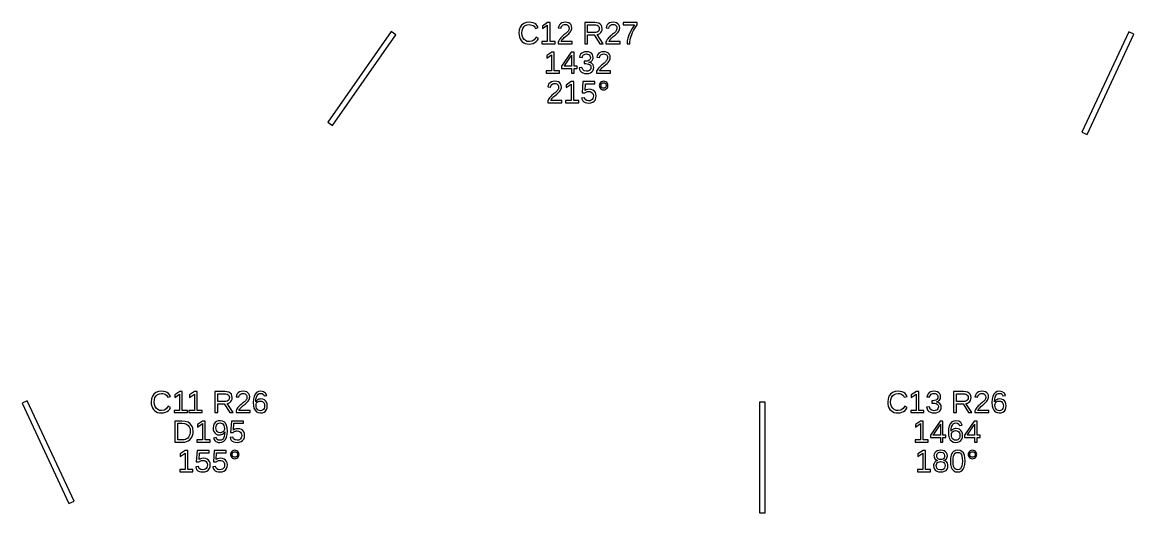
# Model space of a CAD drawing. Extents: x 194 to 2890, y 45 to 1503.
# Drawn here: x 1223.3 to 1524.7, y 1045 to 1178 of the extents above; entities that cross this region are included whole.
import ezdxf

# ---------------------------------------------------------------- set-up
doc = ezdxf.new("R2010")
doc.units = 0
doc.layers.get('0').update_dxf_attribs({"linetype": 'CONTINUOUS'})

msp = doc.modelspace()

# ---------------------------------------------------------------- linework, layer by layer
for points in [[(1324.61, 1174.57), (1323.39, 1175.43), (1306.18, 1150.86), (1307.41, 1150)], [(1361.31, 1172.09), (1361.81, 1172.22), (1362.26, 1172.44), (1362.66, 1172.73), (1362.99, 1173.11), (1363.26, 1173.56), (1362.62, 1173.88), (1362.15, 1173.22), (1361.55, 1172.82), (1360.81, 1172.69), (1360.23, 1172.76), (1359.73, 1172.97), (1359.32, 1173.33), (1359.01, 1173.8), (1358.83, 1174.37), (1358.77, 1175.02), (1358.83, 1175.68), (1359, 1176.24), (1359.3, 1176.7), (1359.7, 1177.04), (1360.19, 1177.25), (1360.78, 1177.32), (1361.16, 1177.29), (1361.51, 1177.2), (1361.83, 1177.05), (1362.09, 1176.85), (1362.31, 1176.59), (1362.47, 1176.29), (1363.2, 1176.53), (1362.97, 1176.96), (1362.67, 1177.31), (1362.3, 1177.59), (1361.86, 1177.79), (1361.35, 1177.91), (1360.77, 1177.95), (1359.96, 1177.86), (1359.28, 1177.6), (1358.72, 1177.17), (1358.31, 1176.59), (1358.06, 1175.87), (1357.98, 1175.02), (1358.02, 1174.44), (1358.13, 1173.91), (1358.31, 1173.44), (1358.56, 1173.03), (1358.89, 1172.68), (1359.27, 1172.41), (1359.72, 1172.21), (1360.22, 1172.09), (1360.77, 1172.05)], [(1367.8, 1172.75), (1366.41, 1172.75), (1366.41, 1177.86), (1365.73, 1177.86), (1364.37, 1176.93), (1364.37, 1176.24), (1365.67, 1177.16), (1365.67, 1172.75), (1364.21, 1172.75), (1364.21, 1172.13), (1367.8, 1172.13)], [(1372.42, 1172.75), (1369.43, 1172.75), (1369.53, 1172.95), (1369.66, 1173.14), (1369.83, 1173.35), (1370.04, 1173.56), (1370.29, 1173.79), (1370.58, 1174.04), (1371.08, 1174.46), (1371.47, 1174.8), (1371.73, 1175.06), (1371.91, 1175.28), (1372.06, 1175.5), (1372.18, 1175.72), (1372.27, 1175.94), (1372.32, 1176.16), (1372.33, 1176.38), (1372.28, 1176.84), (1372.13, 1177.23), (1371.87, 1177.54), (1371.51, 1177.77), (1371.07, 1177.9), (1370.54, 1177.95), (1370.04, 1177.9), (1369.61, 1177.77), (1369.24, 1177.54), (1368.96, 1177.24), (1368.76, 1176.88), (1368.66, 1176.45), (1369.41, 1176.38), (1369.47, 1176.66), (1369.59, 1176.9), (1369.76, 1177.09), (1369.98, 1177.23), (1370.24, 1177.32), (1370.54, 1177.35), (1370.84, 1177.32), (1371.1, 1177.23), (1371.3, 1177.09), (1371.46, 1176.89), (1371.55, 1176.65), (1371.58, 1176.35), (1371.56, 1176.13), (1371.51, 1175.92), (1371.42, 1175.73), (1371.3, 1175.55), (1371.16, 1175.37), (1371, 1175.2), (1370.82, 1175.03), (1370.62, 1174.86), (1370.42, 1174.69), (1370.2, 1174.52), (1369.98, 1174.34), (1369.76, 1174.15), (1369.55, 1173.94), (1369.34, 1173.72), (1369.13, 1173.49), (1368.94, 1173.23), (1368.78, 1172.95), (1368.63, 1172.65), (1368.63, 1172.13), (1372.42, 1172.13)], [(1376.62, 1174.51), (1378.4, 1174.51), (1379.89, 1172.13), (1380.79, 1172.13), (1379.16, 1174.6), (1379.57, 1174.71), (1379.91, 1174.9), (1380.19, 1175.15), (1380.4, 1175.46), (1380.52, 1175.82), (1380.56, 1176.22), (1380.5, 1176.7), (1380.33, 1177.1), (1380.03, 1177.43), (1379.63, 1177.67), (1379.14, 1177.82), (1378.54, 1177.86), (1375.84, 1177.86), (1375.84, 1172.13), (1376.62, 1172.13)], [(1376.62, 1175.13), (1376.62, 1177.24), (1378.46, 1177.24), (1378.85, 1177.21), (1379.18, 1177.13), (1379.44, 1176.98), (1379.63, 1176.78), (1379.74, 1176.52), (1379.78, 1176.22), (1379.74, 1175.9), (1379.63, 1175.63), (1379.44, 1175.41), (1379.19, 1175.25), (1378.87, 1175.16), (1378.49, 1175.13)], [(1385.39, 1172.75), (1382.4, 1172.75), (1382.5, 1172.95), (1382.63, 1173.14), (1382.8, 1173.35), (1383, 1173.56), (1383.25, 1173.79), (1383.54, 1174.04), (1384.05, 1174.46), (1384.43, 1174.8), (1384.7, 1175.06), (1384.88, 1175.28), (1385.03, 1175.5), (1385.15, 1175.72), (1385.23, 1175.94), (1385.28, 1176.16), (1385.3, 1176.38), (1385.25, 1176.84), (1385.09, 1177.23), (1384.84, 1177.54), (1384.48, 1177.77), (1384.04, 1177.9), (1383.5, 1177.95), (1383.01, 1177.9), (1382.58, 1177.77), (1382.21, 1177.54), (1381.92, 1177.24), (1381.73, 1176.88), (1381.63, 1176.45), (1382.38, 1176.38), (1382.44, 1176.66), (1382.56, 1176.9), (1382.73, 1177.09), (1382.95, 1177.23), (1383.21, 1177.32), (1383.5, 1177.35), (1383.81, 1177.32), (1384.06, 1177.23), (1384.27, 1177.09), (1384.43, 1176.89), (1384.52, 1176.65), (1384.55, 1176.35), (1384.53, 1176.13), (1384.48, 1175.92), (1384.39, 1175.73), (1384.27, 1175.55), (1384.13, 1175.37), (1383.97, 1175.2), (1383.79, 1175.03), (1383.59, 1174.86), (1383.38, 1174.69), (1383.17, 1174.52), (1382.95, 1174.34), (1382.73, 1174.15), (1382.51, 1173.94), (1382.3, 1173.72), (1382.1, 1173.49), (1381.91, 1173.23), (1381.74, 1172.95), (1381.59, 1172.65), (1381.59, 1172.13), (1385.39, 1172.13)], [(1388.08, 1172.65), (1388.14, 1173.17), (1388.24, 1173.67), (1388.38, 1174.16), (1388.56, 1174.66), (1388.78, 1175.17), (1389.08, 1175.74), (1389.5, 1176.44), (1390.03, 1177.27), (1390.03, 1177.86), (1386.24, 1177.86), (1386.24, 1177.24), (1389.32, 1177.24), (1388.66, 1176.23), (1388.14, 1175.3), (1387.76, 1174.44), (1387.5, 1173.65), (1387.35, 1172.88), (1387.3, 1172.13), (1388.06, 1172.13)], [(1524.68, 1174.68), (1523.32, 1175.32), (1510.64, 1148.13), (1512, 1147.49)], [(1368.96, 1164.75), (1367.56, 1164.75), (1367.56, 1169.86), (1366.89, 1169.86), (1365.53, 1168.93), (1365.53, 1168.24), (1366.83, 1169.16), (1366.83, 1164.75), (1365.37, 1164.75), (1365.37, 1164.13), (1368.96, 1164.13)], [(1372.95, 1165.43), (1373.76, 1165.43), (1373.76, 1166.01), (1372.95, 1166.01), (1372.95, 1169.86), (1372.18, 1169.86), (1369.56, 1166), (1369.56, 1165.43), (1372.26, 1165.43), (1372.26, 1164.13), (1372.95, 1164.13)], [(1376.9, 1164.1), (1377.38, 1164.24), (1377.76, 1164.49), (1378.04, 1164.82), (1378.21, 1165.23), (1378.27, 1165.71), (1378.23, 1166.06), (1378.11, 1166.36), (1377.91, 1166.63), (1377.64, 1166.83), (1377.31, 1166.98), (1376.91, 1167.06), (1376.91, 1167.07), (1377.27, 1167.18), (1377.57, 1167.33), (1377.8, 1167.54), (1377.97, 1167.79), (1378.08, 1168.09), (1378.11, 1168.43), (1378.06, 1168.87), (1377.9, 1169.25), (1377.63, 1169.55), (1377.27, 1169.77), (1376.82, 1169.91), (1376.29, 1169.95), (1375.8, 1169.91), (1375.37, 1169.77), (1375, 1169.56), (1374.71, 1169.26), (1374.52, 1168.89), (1374.42, 1168.46), (1375.15, 1168.4), (1375.21, 1168.68), (1375.33, 1168.91), (1375.5, 1169.1), (1375.72, 1169.24), (1375.98, 1169.32), (1376.28, 1169.35), (1376.61, 1169.32), (1376.88, 1169.23), (1377.09, 1169.08), (1377.24, 1168.88), (1377.33, 1168.64), (1377.36, 1168.35), (1377.32, 1168.07), (1377.21, 1167.83), (1377.03, 1167.63), (1376.77, 1167.48), (1376.46, 1167.4), (1376.09, 1167.37), (1375.69, 1167.37), (1375.69, 1166.73), (1376.11, 1166.73), (1376.53, 1166.7), (1376.87, 1166.61), (1377.15, 1166.47), (1377.35, 1166.27), (1377.47, 1166.03), (1377.51, 1165.74), (1377.47, 1165.41), (1377.37, 1165.14), (1377.19, 1164.93), (1376.96, 1164.78), (1376.67, 1164.69), (1376.32, 1164.66), (1375.69, 1164.77), (1375.28, 1165.11), (1375.07, 1165.67), (1374.32, 1165.6), (1374.43, 1165.13), (1374.63, 1164.75), (1374.93, 1164.44), (1375.32, 1164.22), (1375.78, 1164.09), (1376.32, 1164.05)], [(1382.85, 1164.75), (1379.86, 1164.75), (1379.96, 1164.95), (1380.09, 1165.14), (1380.26, 1165.35), (1380.46, 1165.56), (1380.71, 1165.79), (1381, 1166.04), (1381.51, 1166.46), (1381.89, 1166.8), (1382.15, 1167.06), (1382.34, 1167.28), (1382.49, 1167.5), (1382.61, 1167.72), (1382.69, 1167.94), (1382.74, 1168.16), (1382.76, 1168.38), (1382.71, 1168.84), (1382.55, 1169.23), (1382.29, 1169.54), (1381.94, 1169.77), (1381.5, 1169.9), (1380.96, 1169.95), (1380.47, 1169.9), (1380.04, 1169.77), (1379.67, 1169.54), (1379.38, 1169.24), (1379.19, 1168.88), (1379.09, 1168.45), (1379.83, 1168.38), (1379.9, 1168.66), (1380.02, 1168.9), (1380.19, 1169.09), (1380.41, 1169.23), (1380.67, 1169.32), (1380.96, 1169.35), (1381.27, 1169.32), (1381.52, 1169.23), (1381.73, 1169.09), (1381.88, 1168.89), (1381.98, 1168.65), (1382.01, 1168.35), (1381.99, 1168.13), (1381.94, 1167.92), (1381.85, 1167.73), (1381.73, 1167.55), (1381.59, 1167.37), (1381.43, 1167.2), (1381.25, 1167.03), (1381.05, 1166.86), (1380.84, 1166.69), (1380.63, 1166.52), (1380.41, 1166.34), (1380.19, 1166.15), (1379.97, 1165.94), (1379.76, 1165.72), (1379.56, 1165.49), (1379.37, 1165.23), (1379.2, 1164.95), (1379.05, 1164.65), (1379.05, 1164.13), (1382.85, 1164.13)], [(1370.23, 1166.01), (1370.3, 1166.09), (1370.52, 1166.39), (1371.99, 1168.55), (1372.03, 1168.62), (1372.08, 1168.71), (1372.14, 1168.82), (1372.2, 1168.93), (1372.24, 1169), (1372.26, 1169.04), (1372.26, 1166.01)], [(1369.6, 1156.75), (1366.61, 1156.75), (1366.71, 1156.95), (1366.84, 1157.14), (1367.01, 1157.35), (1367.21, 1157.56), (1367.46, 1157.79), (1367.75, 1158.04), (1368.26, 1158.46), (1368.64, 1158.8), (1368.9, 1159.06), (1369.09, 1159.28), (1369.24, 1159.5), (1369.36, 1159.72), (1369.44, 1159.94), (1369.49, 1160.16), (1369.51, 1160.38), (1369.46, 1160.84), (1369.3, 1161.23), (1369.04, 1161.54), (1368.69, 1161.77), (1368.24, 1161.9), (1367.71, 1161.95), (1367.21, 1161.9), (1366.78, 1161.77), (1366.42, 1161.54), (1366.13, 1161.24), (1365.93, 1160.88), (1365.83, 1160.45), (1366.58, 1160.38), (1366.65, 1160.66), (1366.76, 1160.9), (1366.94, 1161.09), (1367.16, 1161.23), (1367.42, 1161.32), (1367.71, 1161.35), (1368.01, 1161.32), (1368.27, 1161.23), (1368.48, 1161.09), (1368.63, 1160.89), (1368.72, 1160.65), (1368.75, 1160.35), (1368.74, 1160.13), (1368.68, 1159.92), (1368.59, 1159.73), (1368.48, 1159.55), (1368.34, 1159.37), (1368.17, 1159.2), (1367.99, 1159.03), (1367.8, 1158.86), (1367.59, 1158.69), (1367.37, 1158.52), (1367.16, 1158.34), (1366.94, 1158.15), (1366.72, 1157.94), (1366.51, 1157.72), (1366.31, 1157.49), (1366.12, 1157.23), (1365.95, 1156.95), (1365.8, 1156.65), (1365.8, 1156.13), (1369.6, 1156.13)], [(1374.24, 1156.75), (1372.85, 1156.75), (1372.85, 1161.86), (1372.17, 1161.86), (1370.82, 1160.93), (1370.82, 1160.24), (1372.11, 1161.16), (1372.11, 1156.75), (1370.65, 1156.75), (1370.65, 1156.13), (1374.24, 1156.13)], [(1377.49, 1156.11), (1377.99, 1156.28), (1378.4, 1156.57), (1378.7, 1156.96), (1378.88, 1157.44), (1378.94, 1158), (1378.88, 1158.5), (1378.71, 1158.93), (1378.43, 1159.29), (1378.06, 1159.57), (1377.61, 1159.73), (1377.08, 1159.79), (1376.64, 1159.75), (1376.24, 1159.63), (1375.9, 1159.42), (1376.01, 1161.24), (1378.6, 1161.24), (1378.6, 1161.86), (1375.34, 1161.86), (1375.15, 1158.78), (1375.87, 1158.78), (1376.04, 1158.92), (1376.21, 1159.02), (1376.38, 1159.1), (1376.56, 1159.15), (1376.74, 1159.18), (1376.93, 1159.19), (1377.29, 1159.15), (1377.59, 1159.04), (1377.84, 1158.86), (1378.03, 1158.61), (1378.14, 1158.32), (1378.17, 1157.98), (1378.14, 1157.6), (1378.03, 1157.27), (1377.84, 1157), (1377.59, 1156.81), (1377.28, 1156.69), (1376.92, 1156.65), (1376.36, 1156.74), (1375.96, 1157.03), (1375.73, 1157.5), (1374.98, 1157.41), (1375.11, 1157.01), (1375.32, 1156.67), (1375.61, 1156.4), (1375.97, 1156.21), (1376.4, 1156.09), (1376.9, 1156.05)], [(1381.25, 1159.67), (1381.53, 1159.78), (1381.77, 1159.97), (1381.96, 1160.21), (1382.08, 1160.48), (1382.12, 1160.79), (1382.08, 1161.1), (1381.97, 1161.37), (1381.78, 1161.61), (1381.53, 1161.8), (1381.26, 1161.91), (1380.95, 1161.95), (1380.64, 1161.91), (1380.36, 1161.8), (1380.12, 1161.61), (1379.93, 1161.37), (1379.82, 1161.09), (1379.78, 1160.79), (1379.82, 1160.49), (1379.93, 1160.22), (1380.13, 1159.97), (1380.37, 1159.78), (1380.64, 1159.67), (1380.95, 1159.63)], [(1380.76, 1160.08), (1380.59, 1160.15), (1380.44, 1160.27), (1380.32, 1160.43), (1380.25, 1160.6), (1380.23, 1160.79), (1380.25, 1160.98), (1380.32, 1161.15), (1380.44, 1161.31), (1380.59, 1161.43), (1380.76, 1161.5), (1380.95, 1161.52), (1381.14, 1161.5), (1381.31, 1161.43), (1381.46, 1161.31), (1381.58, 1161.16), (1381.65, 1160.99), (1381.67, 1160.79), (1381.65, 1160.6), (1381.58, 1160.42), (1381.46, 1160.27), (1381.31, 1160.15), (1381.14, 1160.08), (1380.95, 1160.06)], [(1261.62, 1072.09), (1262.12, 1072.22), (1262.57, 1072.44), (1262.97, 1072.73), (1263.3, 1073.11), (1263.56, 1073.56), (1262.93, 1073.88), (1262.46, 1073.22), (1261.86, 1072.82), (1261.12, 1072.69), (1260.54, 1072.76), (1260.04, 1072.97), (1259.63, 1073.33), (1259.32, 1073.8), (1259.14, 1074.37), (1259.08, 1075.02), (1259.14, 1075.68), (1259.31, 1076.24), (1259.61, 1076.7), (1260.01, 1077.04), (1260.5, 1077.25), (1261.09, 1077.32), (1261.47, 1077.29), (1261.82, 1077.2), (1262.13, 1077.05), (1262.4, 1076.85), (1262.62, 1076.59), (1262.78, 1076.29), (1263.51, 1076.53), (1263.28, 1076.96), (1262.98, 1077.31), (1262.61, 1077.59), (1262.17, 1077.79), (1261.66, 1077.91), (1261.08, 1077.95), (1260.27, 1077.86), (1259.58, 1077.6), (1259.03, 1077.17), (1258.62, 1076.59), (1258.37, 1075.87), (1258.29, 1075.02), (1258.32, 1074.44), (1258.43, 1073.91), (1258.62, 1073.44), (1258.87, 1073.03), (1259.2, 1072.68), (1259.58, 1072.41), (1260.03, 1072.21), (1260.53, 1072.09), (1261.08, 1072.05)], [(1268.11, 1072.75), (1266.71, 1072.75), (1266.71, 1077.86), (1266.04, 1077.86), (1264.68, 1076.93), (1264.68, 1076.24), (1265.98, 1077.16), (1265.98, 1072.75), (1264.52, 1072.75), (1264.52, 1072.13), (1268.11, 1072.13)], [(1272.13, 1072.75), (1270.73, 1072.75), (1270.73, 1077.86), (1270.06, 1077.86), (1268.7, 1076.93), (1268.7, 1076.24), (1269.99, 1077.16), (1269.99, 1072.75), (1268.53, 1072.75), (1268.53, 1072.13), (1272.13, 1072.13)], [(1276.31, 1074.51), (1278.1, 1074.51), (1279.58, 1072.13), (1280.48, 1072.13), (1278.85, 1074.6), (1279.26, 1074.71), (1279.6, 1074.9), (1279.88, 1075.15), (1280.09, 1075.46), (1280.21, 1075.82), (1280.25, 1076.22), (1280.19, 1076.7), (1280.02, 1077.1), (1279.72, 1077.43), (1279.32, 1077.67), (1278.83, 1077.82), (1278.23, 1077.86), (1275.53, 1077.86), (1275.53, 1072.13), (1276.31, 1072.13)], [(1276.31, 1075.13), (1276.31, 1077.24), (1278.15, 1077.24), (1278.54, 1077.21), (1278.87, 1077.13), (1279.13, 1076.98), (1279.32, 1076.78), (1279.43, 1076.52), (1279.47, 1076.22), (1279.43, 1075.9), (1279.32, 1075.63), (1279.13, 1075.41), (1278.88, 1075.25), (1278.56, 1075.16), (1278.18, 1075.13)], [(1285.08, 1072.75), (1282.09, 1072.75), (1282.19, 1072.95), (1282.32, 1073.14), (1282.49, 1073.35), (1282.7, 1073.56), (1282.94, 1073.79), (1283.23, 1074.04), (1283.74, 1074.46), (1284.12, 1074.8), (1284.39, 1075.06), (1284.57, 1075.28), (1284.72, 1075.5), (1284.84, 1075.72), (1284.92, 1075.94), (1284.98, 1076.16), (1284.99, 1076.38), (1284.94, 1076.84), (1284.79, 1077.23), (1284.53, 1077.54), (1284.17, 1077.77), (1283.73, 1077.9), (1283.19, 1077.95), (1282.7, 1077.9), (1282.27, 1077.77), (1281.9, 1077.54), (1281.61, 1077.24), (1281.42, 1076.88), (1281.32, 1076.45), (1282.07, 1076.38), (1282.13, 1076.66), (1282.25, 1076.9), (1282.42, 1077.09), (1282.64, 1077.23), (1282.9, 1077.32), (1283.19, 1077.35), (1283.5, 1077.32), (1283.75, 1077.23), (1283.96, 1077.09), (1284.12, 1076.89), (1284.21, 1076.65), (1284.24, 1076.35), (1284.22, 1076.13), (1284.17, 1075.92), (1284.08, 1075.73), (1283.96, 1075.55), (1283.82, 1075.37), (1283.66, 1075.2), (1283.48, 1075.03), (1283.28, 1074.86), (1283.07, 1074.69), (1282.86, 1074.52), (1282.64, 1074.34), (1282.42, 1074.15), (1282.2, 1073.94), (1281.99, 1073.72), (1281.79, 1073.49), (1281.6, 1073.23), (1281.43, 1072.95), (1281.29, 1072.65), (1281.29, 1072.13), (1285.08, 1072.13)], [(1288.45, 1072.11), (1288.91, 1072.28), (1289.28, 1072.57), (1289.55, 1072.97), (1289.71, 1073.44), (1289.77, 1074.01), (1289.72, 1074.53), (1289.56, 1074.97), (1289.3, 1075.34), (1288.96, 1075.62), (1288.54, 1075.78), (1288.04, 1075.84), (1287.74, 1075.82), (1287.47, 1075.75), (1287.21, 1075.64), (1286.99, 1075.5), (1286.8, 1075.31), (1286.65, 1075.08), (1286.69, 1075.76), (1286.81, 1076.32), (1287, 1076.77), (1287.26, 1077.1), (1287.58, 1077.29), (1287.97, 1077.36), (1288.4, 1077.28), (1288.71, 1077.04), (1288.91, 1076.66), (1289.61, 1076.78), (1289.28, 1077.43), (1288.73, 1077.82), (1287.97, 1077.95), (1287.37, 1077.86), (1286.86, 1077.6), (1286.46, 1077.15), (1286.16, 1076.54), (1285.98, 1075.78), (1285.92, 1074.87), (1285.98, 1074.02), (1286.15, 1073.32), (1286.44, 1072.77), (1286.83, 1072.37), (1287.32, 1072.13), (1287.92, 1072.05)], [(1461.31, 1072.09), (1461.81, 1072.22), (1462.26, 1072.44), (1462.66, 1072.73), (1462.99, 1073.11), (1463.26, 1073.56), (1462.62, 1073.88), (1462.15, 1073.22), (1461.55, 1072.82), (1460.81, 1072.69), (1460.23, 1072.76), (1459.73, 1072.97), (1459.32, 1073.33), (1459.01, 1073.8), (1458.83, 1074.37), (1458.77, 1075.02), (1458.83, 1075.68), (1459, 1076.24), (1459.3, 1076.7), (1459.7, 1077.04), (1460.19, 1077.25), (1460.78, 1077.32), (1461.16, 1077.29), (1461.51, 1077.2), (1461.83, 1077.05), (1462.09, 1076.85), (1462.31, 1076.59), (1462.47, 1076.29), (1463.2, 1076.53), (1462.97, 1076.96), (1462.67, 1077.31), (1462.3, 1077.59), (1461.86, 1077.79), (1461.35, 1077.91), (1460.77, 1077.95), (1459.96, 1077.86), (1459.28, 1077.6), (1458.72, 1077.17), (1458.31, 1076.59), (1458.06, 1075.87), (1457.98, 1075.02), (1458.02, 1074.44), (1458.13, 1073.91), (1458.31, 1073.44), (1458.56, 1073.03), (1458.89, 1072.68), (1459.27, 1072.41), (1459.72, 1072.21), (1460.22, 1072.09), (1460.77, 1072.05)], [(1467.8, 1072.75), (1466.41, 1072.75), (1466.41, 1077.86), (1465.73, 1077.86), (1464.37, 1076.93), (1464.37, 1076.24), (1465.67, 1077.16), (1465.67, 1072.75), (1464.21, 1072.75), (1464.21, 1072.13), (1467.8, 1072.13)], [(1471.11, 1072.1), (1471.59, 1072.24), (1471.97, 1072.49), (1472.25, 1072.82), (1472.42, 1073.23), (1472.48, 1073.71), (1472.44, 1074.06), (1472.32, 1074.36), (1472.12, 1074.63), (1471.85, 1074.83), (1471.51, 1074.98), (1471.12, 1075.06), (1471.12, 1075.07), (1471.48, 1075.18), (1471.77, 1075.33), (1472.01, 1075.54), (1472.18, 1075.79), (1472.28, 1076.09), (1472.32, 1076.43), (1472.26, 1076.87), (1472.1, 1077.25), (1471.84, 1077.55), (1471.48, 1077.77), (1471.03, 1077.91), (1470.5, 1077.95), (1470, 1077.91), (1469.57, 1077.77), (1469.21, 1077.56), (1468.92, 1077.26), (1468.72, 1076.89), (1468.62, 1076.46), (1469.36, 1076.4), (1469.42, 1076.68), (1469.54, 1076.91), (1469.71, 1077.1), (1469.93, 1077.24), (1470.19, 1077.32), (1470.49, 1077.35), (1470.82, 1077.32), (1471.08, 1077.23), (1471.29, 1077.08), (1471.44, 1076.88), (1471.53, 1076.64), (1471.56, 1076.35), (1471.53, 1076.07), (1471.42, 1075.83), (1471.23, 1075.63), (1470.98, 1075.48), (1470.67, 1075.4), (1470.3, 1075.37), (1469.9, 1075.37), (1469.9, 1074.73), (1470.32, 1074.73), (1470.73, 1074.7), (1471.08, 1074.61), (1471.35, 1074.47), (1471.55, 1074.27), (1471.68, 1074.03), (1471.72, 1073.74), (1471.68, 1073.41), (1471.57, 1073.14), (1471.4, 1072.93), (1471.16, 1072.78), (1470.87, 1072.69), (1470.53, 1072.66), (1469.9, 1072.77), (1469.49, 1073.11), (1469.28, 1073.67), (1468.53, 1073.6), (1468.64, 1073.13), (1468.84, 1072.75), (1469.14, 1072.44), (1469.53, 1072.22), (1469.99, 1072.09), (1470.53, 1072.05)], [(1476.62, 1074.51), (1478.4, 1074.51), (1479.89, 1072.13), (1480.79, 1072.13), (1479.16, 1074.6), (1479.57, 1074.71), (1479.91, 1074.9), (1480.19, 1075.15), (1480.4, 1075.46), (1480.52, 1075.82), (1480.56, 1076.22), (1480.5, 1076.7), (1480.33, 1077.1), (1480.03, 1077.43), (1479.63, 1077.67), (1479.14, 1077.82), (1478.54, 1077.86), (1475.84, 1077.86), (1475.84, 1072.13), (1476.62, 1072.13)], [(1476.62, 1075.13), (1476.62, 1077.24), (1478.46, 1077.24), (1478.85, 1077.21), (1479.18, 1077.13), (1479.44, 1076.98), (1479.63, 1076.78), (1479.74, 1076.52), (1479.78, 1076.22), (1479.74, 1075.9), (1479.63, 1075.63), (1479.44, 1075.41), (1479.19, 1075.25), (1478.87, 1075.16), (1478.49, 1075.13)], [(1485.39, 1072.75), (1482.4, 1072.75), (1482.5, 1072.95), (1482.63, 1073.14), (1482.8, 1073.35), (1483, 1073.56), (1483.25, 1073.79), (1483.54, 1074.04), (1484.05, 1074.46), (1484.43, 1074.8), (1484.7, 1075.06), (1484.88, 1075.28), (1485.03, 1075.5), (1485.15, 1075.72), (1485.23, 1075.94), (1485.28, 1076.16), (1485.3, 1076.38), (1485.25, 1076.84), (1485.09, 1077.23), (1484.84, 1077.54), (1484.48, 1077.77), (1484.04, 1077.9), (1483.5, 1077.95), (1483.01, 1077.9), (1482.58, 1077.77), (1482.21, 1077.54), (1481.92, 1077.24), (1481.73, 1076.88), (1481.63, 1076.45), (1482.38, 1076.38), (1482.44, 1076.66), (1482.56, 1076.9), (1482.73, 1077.09), (1482.95, 1077.23), (1483.21, 1077.32), (1483.5, 1077.35), (1483.81, 1077.32), (1484.06, 1077.23), (1484.27, 1077.09), (1484.43, 1076.89), (1484.52, 1076.65), (1484.55, 1076.35), (1484.53, 1076.13), (1484.48, 1075.92), (1484.39, 1075.73), (1484.27, 1075.55), (1484.13, 1075.37), (1483.97, 1075.2), (1483.79, 1075.03), (1483.59, 1074.86), (1483.38, 1074.69), (1483.17, 1074.52), (1482.95, 1074.34), (1482.73, 1074.15), (1482.51, 1073.94), (1482.3, 1073.72), (1482.1, 1073.49), (1481.91, 1073.23), (1481.74, 1072.95), (1481.59, 1072.65), (1481.59, 1072.13), (1485.39, 1072.13)], [(1488.76, 1072.11), (1489.22, 1072.28), (1489.59, 1072.57), (1489.86, 1072.97), (1490.02, 1073.44), (1490.08, 1074.01), (1490.03, 1074.53), (1489.87, 1074.97), (1489.61, 1075.34), (1489.27, 1075.62), (1488.85, 1075.78), (1488.35, 1075.84), (1488.05, 1075.82), (1487.78, 1075.75), (1487.52, 1075.64), (1487.3, 1075.5), (1487.11, 1075.31), (1486.96, 1075.08), (1487, 1075.76), (1487.11, 1076.32), (1487.31, 1076.77), (1487.57, 1077.1), (1487.89, 1077.29), (1488.28, 1077.36), (1488.7, 1077.28), (1489.02, 1077.04), (1489.22, 1076.66), (1489.92, 1076.78), (1489.59, 1077.43), (1489.04, 1077.82), (1488.28, 1077.95), (1487.68, 1077.86), (1487.17, 1077.6), (1486.77, 1077.15), (1486.47, 1076.54), (1486.29, 1075.78), (1486.23, 1074.87), (1486.29, 1074.02), (1486.46, 1073.32), (1486.75, 1072.77), (1487.14, 1072.37), (1487.63, 1072.13), (1488.23, 1072.05)], [(1237.36, 1048.13), (1224.68, 1075.32), (1223.32, 1074.68), (1236, 1047.49)], [(1287.57, 1072.69), (1287.29, 1072.83), (1287.05, 1073.06), (1286.87, 1073.37), (1286.76, 1073.73), (1286.73, 1074.15), (1286.76, 1074.47), (1286.87, 1074.75), (1287.04, 1074.97), (1287.27, 1075.14), (1287.55, 1075.24), (1287.87, 1075.27), (1288.21, 1075.24), (1288.49, 1075.12), (1288.72, 1074.93), (1288.89, 1074.68), (1288.99, 1074.36), (1289.02, 1073.97), (1288.99, 1073.59), (1288.89, 1073.26), (1288.72, 1073), (1288.5, 1072.8), (1288.22, 1072.68), (1287.89, 1072.64)], [(1424.75, 1075), (1423.25, 1075), (1423.25, 1045), (1424.75, 1045)], [(1487.88, 1072.69), (1487.6, 1072.83), (1487.36, 1073.06), (1487.18, 1073.37), (1487.07, 1073.73), (1487.04, 1074.15), (1487.07, 1074.47), (1487.18, 1074.75), (1487.35, 1074.97), (1487.58, 1075.14), (1487.86, 1075.24), (1488.18, 1075.27), (1488.52, 1075.24), (1488.8, 1075.12), (1489.03, 1074.93), (1489.2, 1074.68), (1489.3, 1074.36), (1489.33, 1073.97), (1489.3, 1073.59), (1489.2, 1073.26), (1489.03, 1073), (1488.81, 1072.8), (1488.53, 1072.68), (1488.2, 1072.64)], [(1267.4, 1064.17), (1267.89, 1064.29), (1268.33, 1064.49), (1268.72, 1064.76), (1269.05, 1065.1), (1269.31, 1065.5), (1269.5, 1065.97), (1269.62, 1066.49), (1269.66, 1067.06), (1269.57, 1067.89), (1269.31, 1068.58), (1268.87, 1069.13), (1268.27, 1069.54), (1267.52, 1069.78), (1266.62, 1069.86), (1264.72, 1069.86), (1264.72, 1064.13), (1266.87, 1064.13)], [(1274.28, 1064.75), (1272.89, 1064.75), (1272.89, 1069.86), (1272.21, 1069.86), (1270.86, 1068.93), (1270.86, 1068.24), (1272.15, 1069.16), (1272.15, 1064.75), (1270.69, 1064.75), (1270.69, 1064.13), (1274.28, 1064.13)], [(1277.47, 1064.14), (1277.98, 1064.4), (1278.39, 1064.84), (1278.69, 1065.45), (1278.87, 1066.21), (1278.93, 1067.11), (1278.88, 1067.98), (1278.71, 1068.69), (1278.44, 1069.24), (1278.06, 1069.64), (1277.58, 1069.87), (1276.99, 1069.95), (1276.43, 1069.89), (1275.97, 1069.72), (1275.59, 1069.44), (1275.31, 1069.05), (1275.14, 1068.58), (1275.08, 1068.02), (1275.13, 1067.48), (1275.29, 1067.01), (1275.55, 1066.62), (1275.89, 1066.32), (1276.3, 1066.15), (1276.78, 1066.09), (1277.09, 1066.11), (1277.38, 1066.19), (1277.65, 1066.31), (1277.89, 1066.47), (1278.07, 1066.67), (1278.21, 1066.9), (1278.16, 1066.23), (1278.04, 1065.67), (1277.85, 1065.23), (1277.58, 1064.9), (1277.26, 1064.71), (1276.87, 1064.64), (1276.43, 1064.72), (1276.11, 1064.96), (1275.9, 1065.36), (1275.2, 1065.25), (1275.34, 1064.86), (1275.54, 1064.56), (1275.78, 1064.33), (1276.08, 1064.18), (1276.44, 1064.08), (1276.86, 1064.05)], [(1282.17, 1064.11), (1282.67, 1064.28), (1283.07, 1064.57), (1283.37, 1064.96), (1283.55, 1065.44), (1283.61, 1066), (1283.55, 1066.5), (1283.39, 1066.93), (1283.11, 1067.29), (1282.74, 1067.57), (1282.29, 1067.73), (1281.76, 1067.79), (1281.31, 1067.75), (1280.92, 1067.63), (1280.58, 1067.42), (1280.69, 1069.24), (1283.28, 1069.24), (1283.28, 1069.86), (1280.02, 1069.86), (1279.83, 1066.78), (1280.54, 1066.78), (1280.71, 1066.92), (1280.88, 1067.02), (1281.06, 1067.1), (1281.23, 1067.15), (1281.42, 1067.18), (1281.61, 1067.19), (1281.96, 1067.15), (1282.26, 1067.04), (1282.51, 1066.86), (1282.7, 1066.61), (1282.81, 1066.32), (1282.85, 1065.98), (1282.81, 1065.6), (1282.7, 1065.27), (1282.52, 1065), (1282.27, 1064.81), (1281.96, 1064.69), (1281.59, 1064.65), (1281.03, 1064.74), (1280.64, 1065.03), (1280.4, 1065.5), (1279.66, 1065.41), (1279.79, 1065.01), (1279.99, 1064.67), (1280.28, 1064.4), (1280.65, 1064.21), (1281.08, 1064.09), (1281.58, 1064.05)], [(1468.96, 1064.75), (1467.56, 1064.75), (1467.56, 1069.86), (1466.89, 1069.86), (1465.53, 1068.93), (1465.53, 1068.24), (1466.83, 1069.16), (1466.83, 1064.75), (1465.37, 1064.75), (1465.37, 1064.13), (1468.96, 1064.13)], [(1472.95, 1065.43), (1473.76, 1065.43), (1473.76, 1066.01), (1472.95, 1066.01), (1472.95, 1069.86), (1472.18, 1069.86), (1469.56, 1066), (1469.56, 1065.43), (1472.26, 1065.43), (1472.26, 1064.13), (1472.95, 1064.13)], [(1476.95, 1064.11), (1477.41, 1064.28), (1477.78, 1064.57), (1478.05, 1064.97), (1478.21, 1065.44), (1478.27, 1066.01), (1478.22, 1066.53), (1478.06, 1066.97), (1477.8, 1067.34), (1477.46, 1067.62), (1477.04, 1067.78), (1476.54, 1067.84), (1476.24, 1067.82), (1475.97, 1067.75), (1475.71, 1067.64), (1475.49, 1067.5), (1475.3, 1067.31), (1475.15, 1067.08), (1475.19, 1067.76), (1475.3, 1068.32), (1475.5, 1068.77), (1475.76, 1069.1), (1476.08, 1069.29), (1476.47, 1069.36), (1476.89, 1069.28), (1477.21, 1069.04), (1477.41, 1068.66), (1478.11, 1068.78), (1477.78, 1069.43), (1477.23, 1069.82), (1476.47, 1069.95), (1475.87, 1069.86), (1475.36, 1069.6), (1474.96, 1069.15), (1474.66, 1068.54), (1474.48, 1067.78), (1474.42, 1066.87), (1474.48, 1066.02), (1474.65, 1065.32), (1474.94, 1064.77), (1475.33, 1064.37), (1475.82, 1064.13), (1476.42, 1064.05)], [(1482.22, 1065.43), (1483.02, 1065.43), (1483.02, 1066.01), (1482.22, 1066.01), (1482.22, 1069.86), (1481.45, 1069.86), (1478.83, 1066), (1478.83, 1065.43), (1481.53, 1065.43), (1481.53, 1064.13), (1482.22, 1064.13)], [(1265.5, 1064.75), (1265.5, 1069.24), (1266.6, 1069.24), (1267.28, 1069.18), (1267.85, 1068.99), (1268.29, 1068.68), (1268.62, 1068.25), (1268.81, 1067.71), (1268.88, 1067.06), (1268.85, 1066.61), (1268.76, 1066.2), (1268.62, 1065.83), (1268.42, 1065.51), (1268.18, 1065.24), (1267.89, 1065.03), (1267.55, 1064.88), (1267.18, 1064.78), (1266.78, 1064.75)], [(1276.63, 1066.71), (1276.36, 1066.83), (1276.13, 1067.03), (1275.96, 1067.3), (1275.86, 1067.63), (1275.83, 1068.02), (1275.86, 1068.4), (1275.96, 1068.73), (1276.13, 1069), (1276.36, 1069.2), (1276.64, 1069.32), (1276.97, 1069.36), (1277.3, 1069.31), (1277.58, 1069.17), (1277.82, 1068.93), (1277.99, 1068.62), (1278.1, 1068.25), (1278.13, 1067.82), (1278.12, 1067.6), (1278.06, 1067.4), (1277.98, 1067.22), (1277.86, 1067.06), (1277.72, 1066.92), (1277.55, 1066.81), (1277.36, 1066.73), (1277.16, 1066.68), (1276.96, 1066.67)], [(1470.23, 1066.01), (1470.3, 1066.09), (1470.52, 1066.39), (1471.99, 1068.55), (1472.03, 1068.62), (1472.08, 1068.71), (1472.14, 1068.82), (1472.2, 1068.93), (1472.24, 1069), (1472.26, 1069.04), (1472.26, 1066.01)], [(1476.07, 1064.69), (1475.79, 1064.83), (1475.55, 1065.06), (1475.37, 1065.37), (1475.26, 1065.73), (1475.22, 1066.15), (1475.26, 1066.47), (1475.36, 1066.75), (1475.54, 1066.97), (1475.77, 1067.14), (1476.05, 1067.24), (1476.37, 1067.27), (1476.7, 1067.24), (1476.99, 1067.12), (1477.22, 1066.93), (1477.39, 1066.68), (1477.49, 1066.36), (1477.52, 1065.97), (1477.49, 1065.59), (1477.39, 1065.26), (1477.22, 1065), (1477, 1064.8), (1476.72, 1064.68), (1476.39, 1064.64)], [(1479.5, 1066.01), (1479.57, 1066.09), (1479.79, 1066.39), (1481.25, 1068.55), (1481.3, 1068.62), (1481.35, 1068.71), (1481.41, 1068.82), (1481.47, 1068.93), (1481.51, 1069), (1481.53, 1069.04), (1481.53, 1066.01)], [(1269.61, 1056.75), (1268.21, 1056.75), (1268.21, 1061.86), (1267.54, 1061.86), (1266.18, 1060.93), (1266.18, 1060.24), (1267.48, 1061.16), (1267.48, 1056.75), (1266.02, 1056.75), (1266.02, 1056.13), (1269.61, 1056.13)], [(1272.86, 1056.11), (1273.36, 1056.28), (1273.76, 1056.57), (1274.06, 1056.96), (1274.24, 1057.44), (1274.3, 1058), (1274.25, 1058.5), (1274.08, 1058.93), (1273.8, 1059.29), (1273.43, 1059.57), (1272.98, 1059.73), (1272.45, 1059.79), (1272, 1059.75), (1271.61, 1059.63), (1271.27, 1059.42), (1271.38, 1061.24), (1273.97, 1061.24), (1273.97, 1061.86), (1270.71, 1061.86), (1270.52, 1058.78), (1271.23, 1058.78), (1271.4, 1058.92), (1271.57, 1059.02), (1271.75, 1059.1), (1271.92, 1059.15), (1272.11, 1059.18), (1272.3, 1059.19), (1272.65, 1059.15), (1272.95, 1059.04), (1273.2, 1058.86), (1273.39, 1058.61), (1273.5, 1058.32), (1273.54, 1057.98), (1273.5, 1057.6), (1273.39, 1057.27), (1273.21, 1057), (1272.96, 1056.81), (1272.65, 1056.69), (1272.28, 1056.65), (1271.72, 1056.74), (1271.33, 1057.03), (1271.09, 1057.5), (1270.35, 1057.41), (1270.48, 1057.01), (1270.68, 1056.67), (1270.97, 1056.4), (1271.34, 1056.21), (1271.77, 1056.09), (1272.27, 1056.05)], [(1277.49, 1056.11), (1277.99, 1056.28), (1278.4, 1056.57), (1278.7, 1056.96), (1278.88, 1057.44), (1278.94, 1058), (1278.88, 1058.5), (1278.71, 1058.93), (1278.43, 1059.29), (1278.06, 1059.57), (1277.61, 1059.73), (1277.08, 1059.79), (1276.64, 1059.75), (1276.24, 1059.63), (1275.9, 1059.42), (1276.01, 1061.24), (1278.6, 1061.24), (1278.6, 1061.86), (1275.34, 1061.86), (1275.15, 1058.78), (1275.87, 1058.78), (1276.04, 1058.92), (1276.21, 1059.02), (1276.38, 1059.1), (1276.56, 1059.15), (1276.74, 1059.18), (1276.93, 1059.19), (1277.29, 1059.15), (1277.59, 1059.04), (1277.84, 1058.86), (1278.03, 1058.61), (1278.14, 1058.32), (1278.17, 1057.98), (1278.14, 1057.6), (1278.03, 1057.27), (1277.84, 1057), (1277.59, 1056.81), (1277.28, 1056.69), (1276.92, 1056.65), (1276.36, 1056.74), (1275.96, 1057.03), (1275.73, 1057.5), (1274.98, 1057.41), (1275.11, 1057.01), (1275.32, 1056.67), (1275.61, 1056.4), (1275.97, 1056.21), (1276.4, 1056.09), (1276.9, 1056.05)], [(1281.25, 1059.67), (1281.53, 1059.78), (1281.77, 1059.97), (1281.96, 1060.21), (1282.08, 1060.48), (1282.12, 1060.79), (1282.08, 1061.1), (1281.97, 1061.37), (1281.78, 1061.61), (1281.53, 1061.8), (1281.26, 1061.91), (1280.95, 1061.95), (1280.64, 1061.91), (1280.36, 1061.8), (1280.12, 1061.61), (1279.93, 1061.37), (1279.82, 1061.09), (1279.78, 1060.79), (1279.82, 1060.49), (1279.93, 1060.22), (1280.13, 1059.97), (1280.37, 1059.78), (1280.64, 1059.67), (1280.95, 1059.63)], [(1280.76, 1060.08), (1280.59, 1060.15), (1280.44, 1060.27), (1280.32, 1060.43), (1280.25, 1060.6), (1280.23, 1060.79), (1280.25, 1060.98), (1280.32, 1061.15), (1280.44, 1061.31), (1280.59, 1061.43), (1280.76, 1061.5), (1280.95, 1061.52), (1281.14, 1061.5), (1281.31, 1061.43), (1281.46, 1061.31), (1281.58, 1061.16), (1281.65, 1060.99), (1281.67, 1060.79), (1281.65, 1060.6), (1281.58, 1060.42), (1281.46, 1060.27), (1281.31, 1060.15), (1281.14, 1060.08), (1280.95, 1060.06)], [(1469.61, 1056.75), (1468.21, 1056.75), (1468.21, 1061.86), (1467.54, 1061.86), (1466.18, 1060.93), (1466.18, 1060.24), (1467.48, 1061.16), (1467.48, 1056.75), (1466.02, 1056.75), (1466.02, 1056.13), (1469.61, 1056.13)], [(1472.92, 1056.1), (1473.4, 1056.25), (1473.78, 1056.49), (1474.06, 1056.83), (1474.23, 1057.24), (1474.29, 1057.73), (1474.25, 1058.09), (1474.15, 1058.4), (1473.98, 1058.67), (1473.75, 1058.89), (1473.47, 1059.05), (1473.13, 1059.14), (1473.13, 1059.15), (1473.42, 1059.25), (1473.67, 1059.4), (1473.87, 1059.61), (1474.03, 1059.87), (1474.12, 1060.16), (1474.15, 1060.47), (1474.09, 1060.89), (1473.93, 1061.25), (1473.66, 1061.55), (1473.29, 1061.77), (1472.84, 1061.91), (1472.32, 1061.95), (1471.81, 1061.9), (1471.37, 1061.77), (1471, 1061.54), (1470.73, 1061.24), (1470.57, 1060.89), (1470.51, 1060.48), (1470.54, 1060.17), (1470.63, 1059.88), (1470.78, 1059.62), (1470.99, 1059.41), (1471.23, 1059.25), (1471.52, 1059.15), (1471.52, 1059.13), (1471.21, 1059.04), (1470.93, 1058.89), (1470.7, 1058.67), (1470.52, 1058.39), (1470.41, 1058.08), (1470.38, 1057.72), (1470.44, 1057.23), (1470.61, 1056.82), (1470.9, 1056.49), (1471.29, 1056.24), (1471.77, 1056.1), (1472.34, 1056.05)], [(1472.01, 1059.45), (1471.75, 1059.54), (1471.54, 1059.68), (1471.39, 1059.88), (1471.29, 1060.13), (1471.26, 1060.43), (1471.29, 1060.73), (1471.38, 1060.97), (1471.53, 1061.16), (1471.74, 1061.3), (1472, 1061.38), (1472.32, 1061.4), (1472.91, 1061.3), (1473.27, 1060.97), (1473.39, 1060.43), (1473.36, 1060.11), (1473.27, 1059.85), (1473.11, 1059.66), (1472.91, 1059.53), (1472.64, 1059.45), (1472.33, 1059.42)], [(1477.56, 1056.13), (1478.06, 1056.39), (1478.45, 1056.81), (1478.73, 1057.39), (1478.9, 1058.12), (1478.96, 1059), (1478.91, 1059.89), (1478.75, 1060.63), (1478.48, 1061.21), (1478.1, 1061.62), (1477.6, 1061.87), (1476.98, 1061.95), (1476.35, 1061.87), (1475.84, 1061.62), (1475.46, 1061.21), (1475.19, 1060.64), (1475.03, 1059.9), (1474.98, 1059), (1475.03, 1058.11), (1475.2, 1057.38), (1475.47, 1056.8), (1475.86, 1056.38), (1476.35, 1056.13), (1476.96, 1056.05)], [(1476.57, 1056.71), (1476.25, 1056.9), (1476.02, 1057.21), (1475.85, 1057.66), (1475.75, 1058.26), (1475.72, 1059), (1475.75, 1059.76), (1475.85, 1060.36), (1476.01, 1060.81), (1476.25, 1061.11), (1476.57, 1061.29), (1476.98, 1061.36), (1477.38, 1061.29), (1477.7, 1061.11), (1477.93, 1060.8), (1478.09, 1060.35), (1478.18, 1059.75), (1478.22, 1059), (1478.18, 1058.27), (1478.08, 1057.68), (1477.91, 1057.23), (1477.68, 1056.91), (1477.36, 1056.71), (1476.97, 1056.65)], [(1481.25, 1059.67), (1481.53, 1059.78), (1481.77, 1059.97), (1481.96, 1060.21), (1482.08, 1060.48), (1482.12, 1060.79), (1482.08, 1061.1), (1481.97, 1061.37), (1481.78, 1061.61), (1481.53, 1061.8), (1481.26, 1061.91), (1480.95, 1061.95), (1480.64, 1061.91), (1480.36, 1061.8), (1480.12, 1061.61), (1479.93, 1061.37), (1479.82, 1061.09), (1479.78, 1060.79), (1479.82, 1060.49), (1479.93, 1060.22), (1480.13, 1059.97), (1480.37, 1059.78), (1480.64, 1059.67), (1480.95, 1059.63)], [(1480.76, 1060.08), (1480.59, 1060.15), (1480.44, 1060.27), (1480.32, 1060.43), (1480.25, 1060.6), (1480.23, 1060.79), (1480.25, 1060.98), (1480.32, 1061.15), (1480.44, 1061.31), (1480.59, 1061.43), (1480.76, 1061.5), (1480.95, 1061.52), (1481.14, 1061.5), (1481.31, 1061.43), (1481.46, 1061.31), (1481.58, 1061.16), (1481.65, 1060.99), (1481.67, 1060.79), (1481.65, 1060.6), (1481.58, 1060.42), (1481.46, 1060.27), (1481.31, 1060.15), (1481.14, 1060.08), (1480.95, 1060.06)], [(1471.67, 1056.73), (1471.27, 1057.13), (1471.14, 1057.78), (1471.17, 1058.1), (1471.27, 1058.36), (1471.45, 1058.58), (1471.68, 1058.74), (1471.97, 1058.84), (1472.32, 1058.87), (1472.67, 1058.84), (1472.97, 1058.75), (1473.21, 1058.6), (1473.39, 1058.39), (1473.49, 1058.13), (1473.53, 1057.8), (1473.5, 1057.42), (1473.4, 1057.12), (1473.23, 1056.89), (1473.01, 1056.73), (1472.71, 1056.63), (1472.34, 1056.6)]]:
    msp.add_lwpolyline(points, close=True)

doc.saveas('drawing.dxf')
